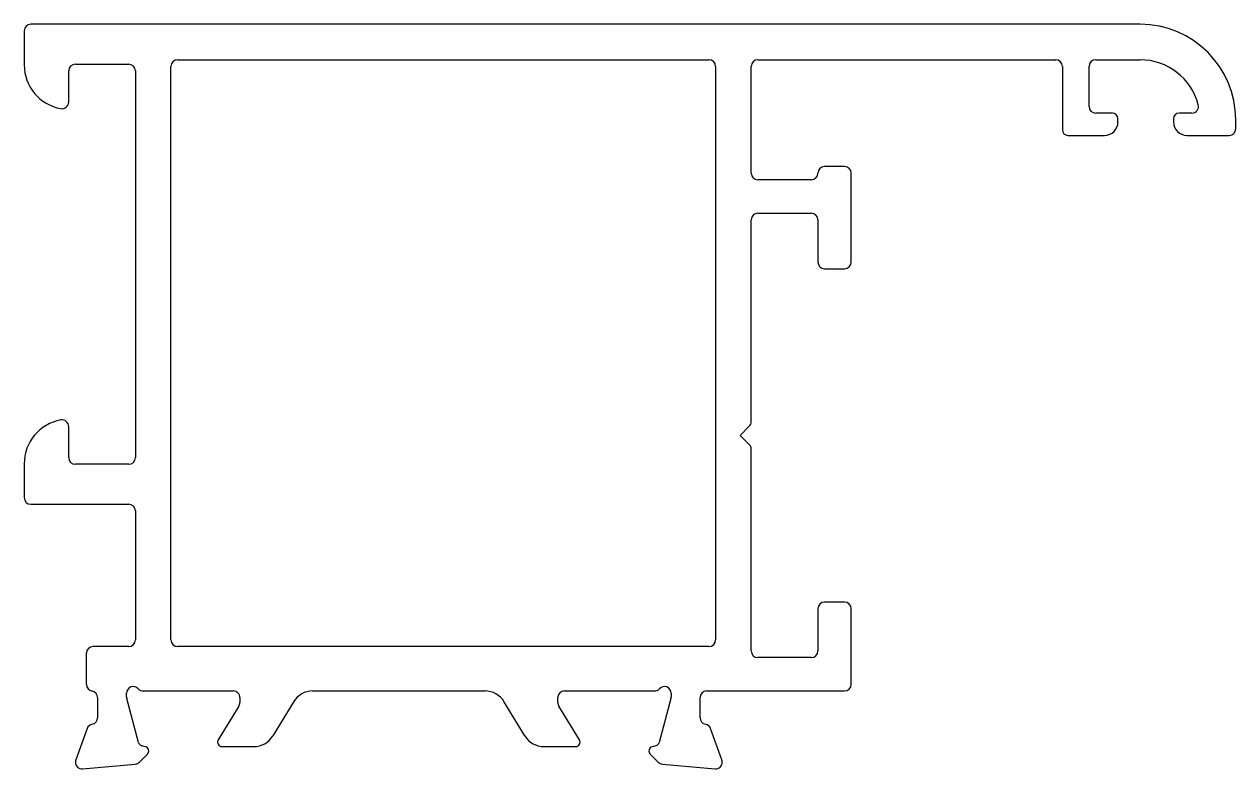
# Model space of a CAD drawing. Extents: x 348.5 to 403, y 594.9 to 628.4.
import ezdxf

# ---------------------------------------------------------------- set-up
doc = ezdxf.new("R2010")
doc.units = 0
doc.layers.get('0').update_dxf_attribs({"linetype": 'CONTINUOUS'})

msp = doc.modelspace()

# ---------------------------------------------------------------- linework, layer by layer
for p, q in [((398.668, 628.418), (348.771, 628.418)), ((348.471, 628.118), (348.471, 626.592)), ((355.371, 626.818), (379.271, 626.818)), ((381.471, 626.818), (394.868, 626.818)), ((396.668, 626.818), (398.668, 626.818)), ((350.471, 624.918), (350.471, 626.318)), ((350.771, 626.618), (353.171, 626.618)), ((353.471, 626.318), (353.471, 608.918)), ((355.071, 600.718), (355.071, 626.518)), ((379.571, 626.518), (379.571, 600.718)), ((381.171, 621.718), (381.171, 626.518)), ((395.168, 626.518), (395.168, 623.668)), ((396.368, 624.718), (396.368, 626.518)), ((397.418, 624.418), (396.668, 624.418)), ((397.668, 624.018), (397.668, 624.168)), ((400.168, 624.168), (400.168, 624.018)), ((400.992, 624.418), (400.418, 624.418)), ((402.968, 623.718), (402.968, 624.118)), ((395.418, 623.418), (397.068, 623.418)), ((400.768, 623.418), (402.668, 623.418)), ((385.371, 622.018), (384.471, 622.018)), ((383.871, 621.418), (381.471, 621.418)), ((385.671, 617.718), (385.671, 621.718)), ((381.471, 619.918), (383.871, 619.918)), ((381.171, 610.543), (381.171, 619.618)), ((384.171, 619.618), (384.171, 617.718)), ((384.471, 617.418), (385.371, 617.418)), ((350.471, 608.918), (350.471, 610.318)), ((380.671, 609.918), (381.083, 610.331)), ((381.083, 609.506), (380.671, 609.918)), ((381.171, 600.218), (381.171, 609.294)), ((348.471, 608.645), (348.471, 607.118)), ((353.171, 608.618), (350.771, 608.618)), ((348.771, 606.818), (353.171, 606.818)), ((353.471, 606.518), (353.471, 600.718)), ((385.371, 602.418), (384.471, 602.418)), ((384.171, 602.118), (384.171, 600.218)), ((385.671, 598.718), (385.671, 602.118)), ((351.271, 598.71), (351.271, 600.118)), ((353.171, 600.418), (351.571, 600.418)), ((379.271, 600.418), (355.371, 600.418)), ((383.871, 599.918), (381.471, 599.918)), ((353.818, 598.418), (357.871, 598.418)), ((361.445, 598.418), (369.198, 598.418)), ((372.771, 598.418), (376.824, 598.418)), ((379.171, 598.418), (385.371, 598.418)), ((351.771, 598.118), (351.771, 597.218)), ((353.071, 598.158), (353.071, 598.318)), ((353.612, 596.098), (353.081, 598.08)), ((358.171, 598.118), (358.171, 597.898)), ((360.591, 597.939), (359.65, 596.398)), ((370.992, 596.398), (370.051, 597.939)), ((372.471, 597.898), (372.471, 598.118)), ((377.561, 598.08), (377.03, 596.098)), ((377.571, 598.318), (377.571, 598.158)), ((378.871, 597.218), (378.871, 598.118)), ((358.127, 597.741), (357.2, 596.223)), ((373.442, 596.223), (372.515, 597.741)), ((351.303, 596.732), (350.789, 595.319)), ((379.854, 595.319), (379.34, 596.732)), ((353.923, 595.912), (353.754, 595.957)), ((357.371, 595.918), (358.797, 595.918)), ((371.846, 595.918), (373.271, 595.918)), ((376.888, 595.957), (376.719, 595.912)), ((351.097, 594.92), (353.463, 595.127)), ((353.649, 595.213), (354.013, 595.577)), ((376.63, 595.577), (376.993, 595.213)), ((377.179, 595.127), (379.545, 594.92))]:
    msp.add_line(p, q)
for centre, radius, start, end in [((348.771, 628.118), 0.3, 90, 180), ((398.668, 624.118), 4.3, 0, 90), ((355.371, 626.518), 0.3, 90, 180), ((379.271, 626.518), 0.3, 0, 90), ((381.471, 626.518), 0.3, 90, 180), ((394.868, 626.518), 0.3, 0, 90), ((396.668, 626.518), 0.3, 90, 180), ((398.668, 624.118), 2.7, 14.4775, 90), ((350.471, 626.592), 2, 180, 259.8358), ((350.771, 626.318), 0.3, 90, 180), ((353.171, 626.318), 0.3, 0, 90), ((350.171, 624.918), 0.3, 259.8358, 360), ((396.668, 624.718), 0.3, 180, 270), ((400.992, 624.718), 0.3, 270, 14.4775), ((397.068, 624.018), 0.6, 270, 0), ((397.418, 624.168), 0.25, 0, 90), ((400.418, 624.168), 0.25, 90, 180), ((400.768, 624.018), 0.6, 180, 270), ((395.418, 623.668), 0.25, 180, 270), ((402.668, 623.718), 0.3, 270, 0), ((384.471, 621.718), 0.3, 90, 180), ((385.371, 621.718), 0.3, 0, 90), ((381.471, 621.718), 0.3, 180, 270), ((383.871, 621.718), 0.3, 270, 0), ((381.471, 619.618), 0.3, 90, 180), ((383.871, 619.618), 0.3, 0, 90), ((384.471, 617.718), 0.3, 180, 270), ((385.371, 617.718), 0.3, 270, 0), ((350.471, 608.645), 2, 100.1642, 180), ((350.171, 610.318), 0.3, 0, 100.1642), ((380.871, 610.543), 0.3, 315, 0), ((380.871, 609.294), 0.3, 0, 45), ((350.771, 608.918), 0.3, 180, 270), ((353.171, 608.918), 0.3, 270, 0), ((348.771, 607.118), 0.3, 180, 270), ((353.171, 606.518), 0.3, 360, 90), ((384.471, 602.118), 0.3, 90, 180), ((385.371, 602.118), 0.3, 0, 90), ((353.171, 600.718), 0.3, 270, 360), ((355.371, 600.718), 0.3, 180, 270), ((379.271, 600.718), 0.3, 270, 0), ((351.571, 600.118), 0.3, 90, 180), ((381.471, 600.218), 0.3, 180, 270), ((383.871, 600.218), 0.3, 270, 0), ((351.571, 598.71), 0.3, 180, 260.4059), ((351.471, 598.118), 0.3, 0, 80.4059), ((353.371, 598.318), 0.3, 41.8103, 180), ((353.818, 598.718), 0.3, 221.8103, 270), ((357.872, 598.119), 0.299, 359.9014, 90.0986), ((361.445, 597.418), 1, 90, 148.6045), ((369.198, 597.418), 1, 31.3955, 90), ((372.771, 598.118), 0.3, 90, 180), ((376.824, 598.718), 0.3, 270, 318.1897), ((377.271, 598.318), 0.3, 0, 138.1897), ((379.171, 598.118), 0.3, 90, 180), ((385.371, 598.718), 0.3, 270, 0), ((353.371, 598.158), 0.3, 180, 195), ((357.871, 597.898), 0.3, 328.6045, 0), ((372.771, 597.898), 0.3, 180, 211.3955), ((377.271, 598.158), 0.3, 345, 360), ((351.585, 596.629), 0.3, 100.9043, 160), ((351.471, 597.218), 0.3, 280.9043, 0), ((379.171, 597.218), 0.3, 180, 259.0957), ((379.058, 596.629), 0.3, 20, 79.0957), ((357.371, 596.118), 0.2, 148.6045, 270), ((358.797, 596.918), 1, 270, 328.6045), ((371.846, 596.918), 1, 211.3955, 270), ((373.271, 596.118), 0.2, 270, 31.3955), ((353.806, 596.15), 0.2, 195, 255), ((353.871, 595.718), 0.2, 315, 75), ((376.771, 595.718), 0.2, 105, 225), ((376.837, 596.15), 0.2, 285, 345), ((351.052, 595.222), 0.281, 159.7197, 180.664), ((351.071, 595.218), 0.3, 180, 275), ((353.437, 595.425), 0.3, 275, 315), ((377.206, 595.425), 0.3, 225, 265), ((379.571, 595.218), 0.3, 265, 360), ((379.59, 595.222), 0.281, 359.336, 20.2803)]:
    msp.add_arc(centre, radius, start, end)

doc.saveas('drawing.dxf')
